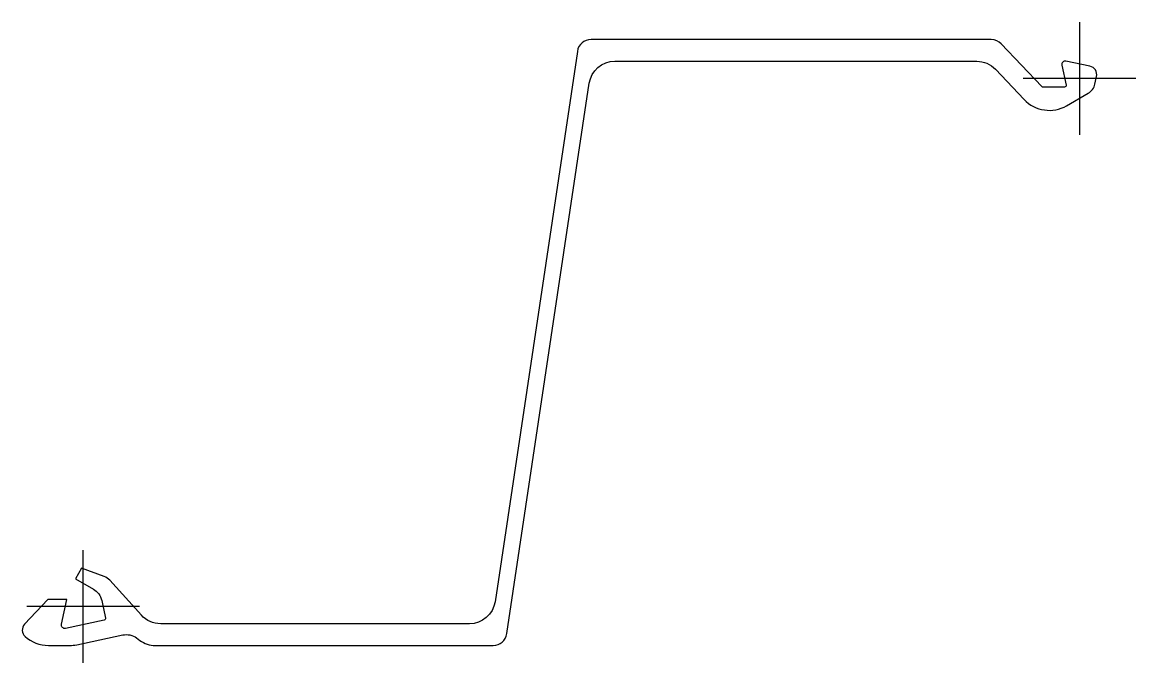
# Model space of a CAD drawing. Header units: millimetres. Extents: x -35 to 607, y -32 to 338.
import ezdxf

# ---------------------------------------------------------------- set-up
doc = ezdxf.new("R2010")
doc.units = ezdxf.units.MM
doc.header["$LTSCALE"] = 0.2

msp = doc.modelspace()

# ---------------------------------------------------------------- linework, layer by layer
at = {"flags": 128}
msp.add_lwpolyline([(-20.06, -22.5), (-7.83, -22.5, 0.052168), (-3.69, -22.07), (22.85, -16.45, -0.21378), (30.84, -18.18), (32.76, -19.59, 0.15978), (41.64, -22.5), (236.67, -22.5, 0.3714), (244.58, -15.68), (292.09, 302.22, -0.3714), (306.93, 315), (515.71, 315, -0.206154), (526.61, 310.31), (543.11, 292.86, 0.347183), (567.64, 289.28), (580.12, 296.48, 0.211548), (583.94, 301.72), (584.9, 306.15, 0.415547), (581.05, 312.1), (567.19, 315.04, 0.545019), (564.82, 312.66), (567.34, 301.22, -0.479163), (566.36, 300), (554, 300, -0.206189), (553.27, 300.31), (529.92, 325, 0.206154), (524.11, 327.5), (293.16, 327.5, 0.3714), (285.25, 320.68), (237.74, 2.78, -0.3714), (222.9, -10), (44.76, -10, -0.212556), (33.62, -5.04), (15.43, 15.16, 0.122682), (12.22, 17.33), (-0.92, 22.12), (-4.42, 16.06), (5.92, 10.08, -0.212974), (10.71, 3.48), (12.87, -6.77, -0.413894), (12.1, -7.95), (-10.12, -12.66, -0.542377), (-12.49, -10.29), (-9.47, 4), (-20.33, 4), (-33.75, -10.19, 0.420918), (-33.47, -17.34, 0.185871)], format="xyb", close=True, dxfattribs=at)
at = {"layer": 'DEFPOINTS'}
for p, q in [((575, 337.5), (575, 272.5)), ((607.5, 305), (542.5, 305)), ((0, -32.5), (0, 32.5)), ((32.5, 0), (-32.5, 0))]:
    msp.add_line(p, q, dxfattribs=at)

doc.saveas('drawing.dxf')
